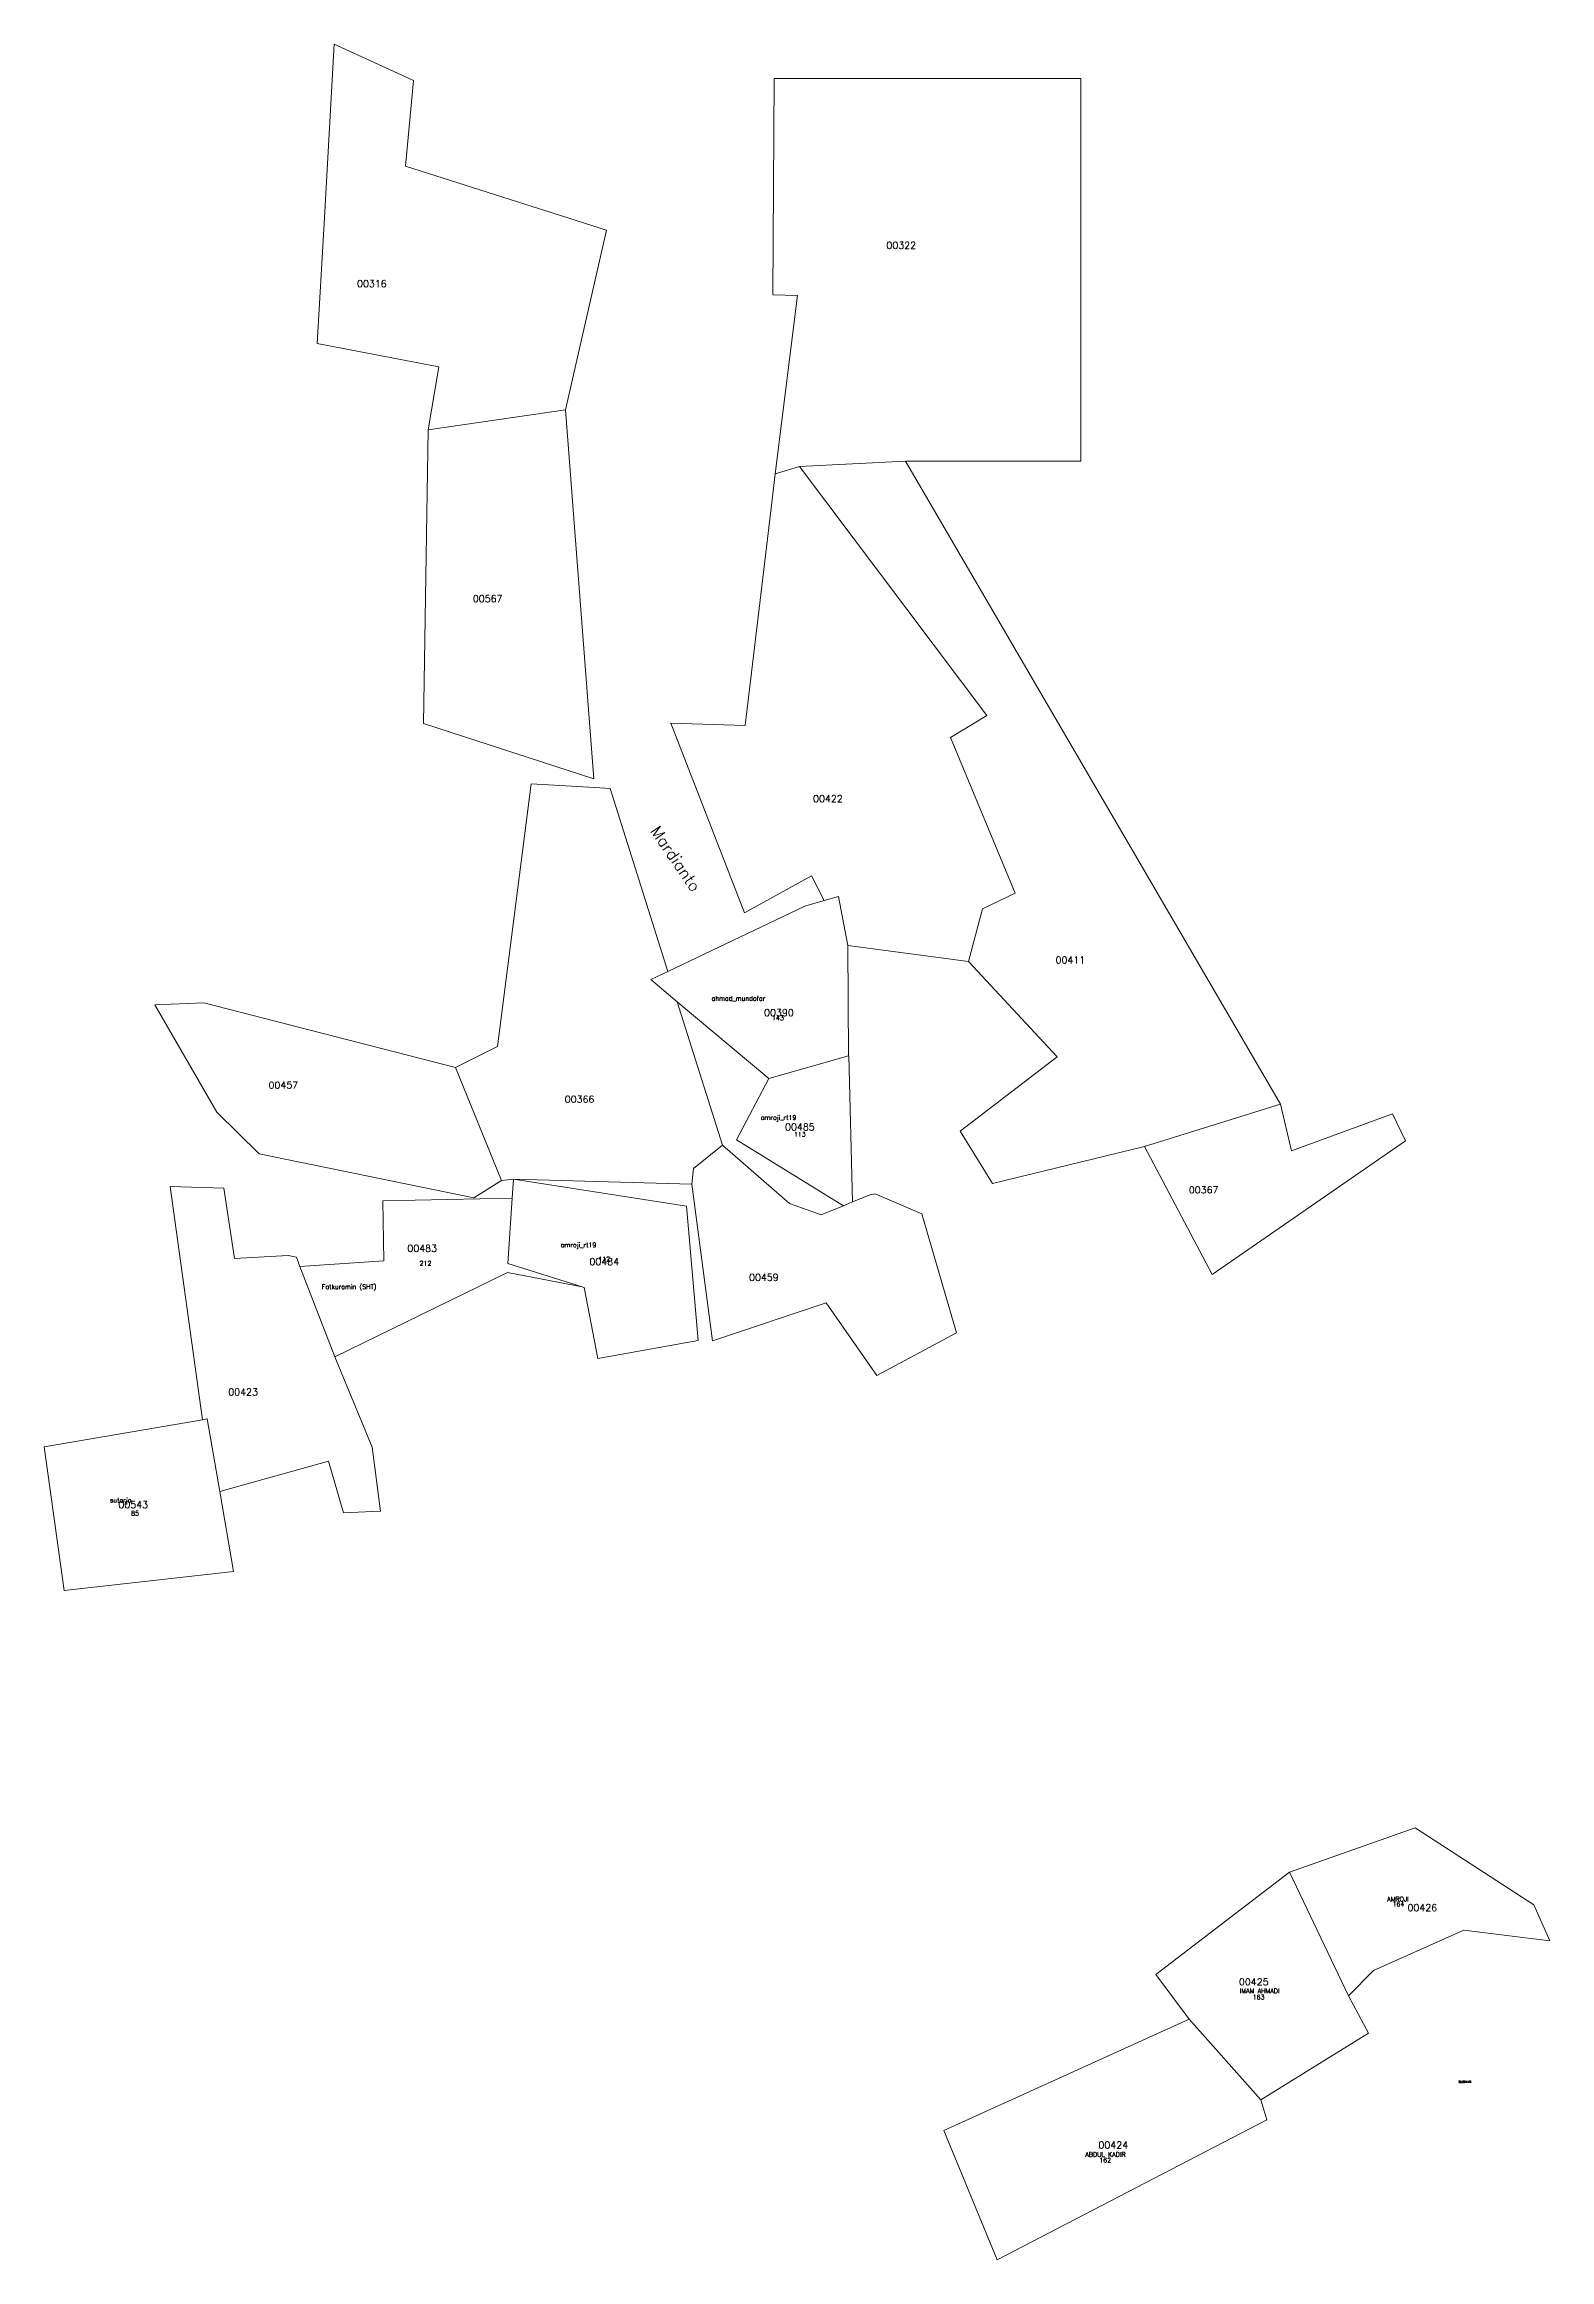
# Model space of a CAD drawing. Header units: inches. Extents: x 127149 to 132166, y 1065498 to 1071385.
# Drawn here: x 128229 to 128881, y 1069465 to 1070425 of the extents above; entities that cross this region are included whole.
import ezdxf
from ezdxf.enums import TextEntityAlignment as Align

# ---------------------------------------------------------------- set-up
doc = ezdxf.new("R2010")
doc.units = ezdxf.units.IN
doc.header["$MEASUREMENT"] = 0
for name, color, linetype in [('020100', 7, 'Continuous'), ('080201', 7, 'Continuous'), ('tn_lai', 7, 'Continuous')]:
    doc.layers.add(name, color=color, linetype=linetype)
doc.styles.add('romans', font='romans.shx')

msp = doc.modelspace()

# ---------------------------------------------------------------- linework, layer by layer
at = {"layer": '020100', "lineweight": 0}
for points in [[(128354.47, 1070425.29), (128350.03, 1070347.63), (128347.06, 1070295.5), (128399.76, 1070285.39), (128395.25, 1070258.18), (128454.71, 1070266.78), (128472.44, 1070344.77), (128385.34, 1070372.47), (128388.79, 1070409.6), (128354.47, 1070425.29)], [(128545.68, 1070239.03), (128556.16, 1070242.25), (128602.18, 1070244.49), (128678.18, 1070244.49), (128678.18, 1070410.49), (128545.18, 1070410.49), (128544.64, 1070316.73), (128555.23, 1070316.41), (128545.68, 1070239.03)], [(128454.71, 1070266.78), (128395.25, 1070258.18), (128393.18, 1070130.85), (128467.06, 1070106.81), (128454.71, 1070266.78)], [(128629.44, 1070027.63), (128667.89, 1069986.25), (128625.76, 1069954.12), (128639.8, 1069931.33), (128705.72, 1069947.39), (128764.67, 1069965.78), (128602.18, 1070244.49), (128556.16, 1070242.25), (128637.31, 1070134.28), (128621.66, 1070124.7), (128649.67, 1070057.3), (128635.45, 1070050.49), (128629.44, 1070027.63)], [(128556.16, 1070242.25), (128545.68, 1070239.03), (128543.83, 1070224.11), (128532.61, 1070129.94), (128500.37, 1070130.93), (128532.29, 1070048.7), (128561.3, 1070064.73), (128566.88, 1070054.03), (128573.01, 1070055.84), (128577.05, 1070034.52), (128629.44, 1070027.63), (128635.45, 1070050.49), (128649.67, 1070057.3), (128621.66, 1070124.7), (128637.31, 1070134.28), (128556.16, 1070242.25)], [(128406.99, 1069981.69), (128426.94, 1069932.66), (128432.14, 1069933.26), (128509.49, 1069931.03), (128510.18, 1069937.82), (128522.78, 1069947.96), (128503.18, 1070010.19), (128491.72, 1070019.82), (128499.05, 1070023.31), (128474.06, 1070102.65), (128467.35, 1070103.04), (128439.78, 1070104.67), (128425.23, 1069990.71), (128406.99, 1069981.69)], [(128577.38, 1069986.68), (128577.05, 1070034.52), (128573.01, 1070055.84), (128566.88, 1070054.03), (128558.51, 1070051.55), (128499.05, 1070023.31), (128491.72, 1070019.82), (128503.18, 1070010.19), (128542.84, 1069976.88), (128577.38, 1069986.68)], [(128426.94, 1069932.66), (128406.99, 1069981.69), (128297.87, 1070009.76), (128276.75, 1070008.83), (128303.6, 1069962.33), (128321.9, 1069944.25), (128415.01, 1069925.15), (128426.94, 1069932.66)], [(128542.84, 1069976.88), (128528.8, 1069950.3), (128575.18, 1069921.71), (128579.17, 1069923.36), (128577.53, 1069986.72), (128577.38, 1069986.68), (128542.84, 1069976.88)], [(128705.72, 1069947.39), (128735.04, 1069891.89), (128818.89, 1069949.89), (128813.26, 1069961.58), (128769.42, 1069945.48), (128764.67, 1069965.78), (128705.72, 1069947.39)], [(128509.49, 1069931.03), (128518.45, 1069863.14), (128567.65, 1069879.56), (128589.69, 1069848.14), (128624.28, 1069866.55), (128617.9, 1069888.44), (128609.21, 1069918.2), (128588.94, 1069926.85), (128586.84, 1069926.5), (128579.17, 1069923.34), (128575.19, 1069921.7), (128565.54, 1069917.73), (128551.77, 1069922.71), (128522.78, 1069947.96), (128510.18, 1069937.82), (128509.49, 1069931.03)], [(128339.61, 1069895.36), (128338.04, 1069899.42), (128334.52, 1069900.19), (128311.27, 1069898.79), (128306.65, 1069929.33), (128283.39, 1069930.01), (128297.36, 1069828.95), (128299.44, 1069829.3), (128304.82, 1069797.84), (128351.99, 1069811.01), (128358.47, 1069788.6), (128374.36, 1069789.24), (128374.47, 1069789.25), (128370.97, 1069816.98), (128354.77, 1069856.15), (128339.61, 1069895.36)], [(128432.14, 1069933.26), (128431.59, 1069925.07), (128429.69, 1069896.67), (128461.96, 1069886.55), (128462.75, 1069886.3), (128468.77, 1069855.54), (128512.21, 1069863.34), (128507.18, 1069921.51), (128432.14, 1069933.26)], [(128354.77, 1069856.15), (128429.53, 1069892.81), (128461.96, 1069886.55), (128429.69, 1069896.67), (128431.59, 1069925.07), (128375.6, 1069923.89), (128375.89, 1069897.9), (128339.61, 1069895.36), (128354.77, 1069856.15)], [(128297.36, 1069828.95), (128228.77, 1069817.2), (128237.38, 1069754.88), (128310.75, 1069763.14), (128304.82, 1069797.84), (128299.44, 1069829.3), (128297.36, 1069828.95)], [(128794.15, 1069579.18), (128805.06, 1069590.07), (128844.21, 1069607.63), (128881.38, 1069602.95), (128874.51, 1069618.57), (128823, 1069652.04), (128768.57, 1069632.71), (128794.15, 1069579.18)], [(128794.15, 1069579.18), (128768.57, 1069632.71), (128710.7, 1069588.36), (128725.14, 1069569.03), (128756.23, 1069534.09), (128802.87, 1069562.94), (128794.15, 1069579.18)], [(128725.14, 1069569.03), (128618.69, 1069520.73), (128641.86, 1069464.74), (128758.77, 1069525.44), (128756.23, 1069534.09), (128725.14, 1069569.03)]]:
    msp.add_lwpolyline(points, dxfattribs=at)

# ---------------------------------------------------------------- texts
at = {"lineweight": 0, "style": 'romans'}
for s, p in [('ahmad_mundofar', (128529.69, 1070010.61)), ('143', (128546.84, 1070002.15)), ('amroji_rt19', (128547.09, 1069958.96)), ('113', (128556.29, 1069951.68)), ('212', (128394.01, 1069895.77)), ('amroji_rt19', (128460.37, 1069903.72)), ('112', (128471.48, 1069897.59)), ('Fatkuramin (SHT)', (128360.93, 1069885.61)), ('sutarjo', (128261.9, 1069793.05)), ('85', (128268.11, 1069787.37)), ('AMROJI', (128815.6, 1069620.11)), ('164', (128815.81, 1069617.94)), ('IMAM AHMADI', (128755.65, 1069580.26)), ('163', (128755.16, 1069577.6)), ('ABDUL KADIR', (128688.8, 1069509.38)), ('162', (128688.68, 1069506.92))]:
    msp.add_text(s, height=2, dxfattribs=at).set_placement(p, align=Align.CENTER)
at = {"layer": '080201', "lineweight": 0, "style": 'romans'}
for s, p in [('00322', (128600.27, 1070336.59)), ('00316', (128370.78, 1070320.02)), ('00567', (128420.97, 1070183.39)), ('00422', (128568.48, 1070096.69)), ('00411', (128673.6, 1070026.81)), ('00390', (128547.24, 1070003.93)), ('00457', (128332.4, 1069972.5)), ('00366', (128460.82, 1069966.41)), ('00485', (128556.33, 1069954.41)), ('00367', (128731.37, 1069927.1)), ('00483', (128392.6, 1069901.76)), ('00484', (128471.53, 1069895.99)), ('00459', (128540.71, 1069889.2)), ('00423', (128314.95, 1069839.41)), ('00543', (128267.32, 1069790.56)), ('00426', (128826.17, 1069615.84)), ('00425', (128753.08, 1069583.71)), ('00424', (128692.19, 1069512.93))]:
    msp.add_text(s, height=3, dxfattribs=at).set_placement(p, align=Align.CENTER)
at = {"layer": 'tn_lai', "lineweight": 0, "style": 'romans'}
msp.add_text('Mardianto', height=5, rotation=304.17, dxfattribs=at).set_placement((128500.44, 1070070.76), align=Align.CENTER)
msp.add_text('SUSWATI', height=1, dxfattribs=at).set_placement((128844.67, 1069541.36), align=Align.CENTER)

doc.saveas('drawing.dxf')
